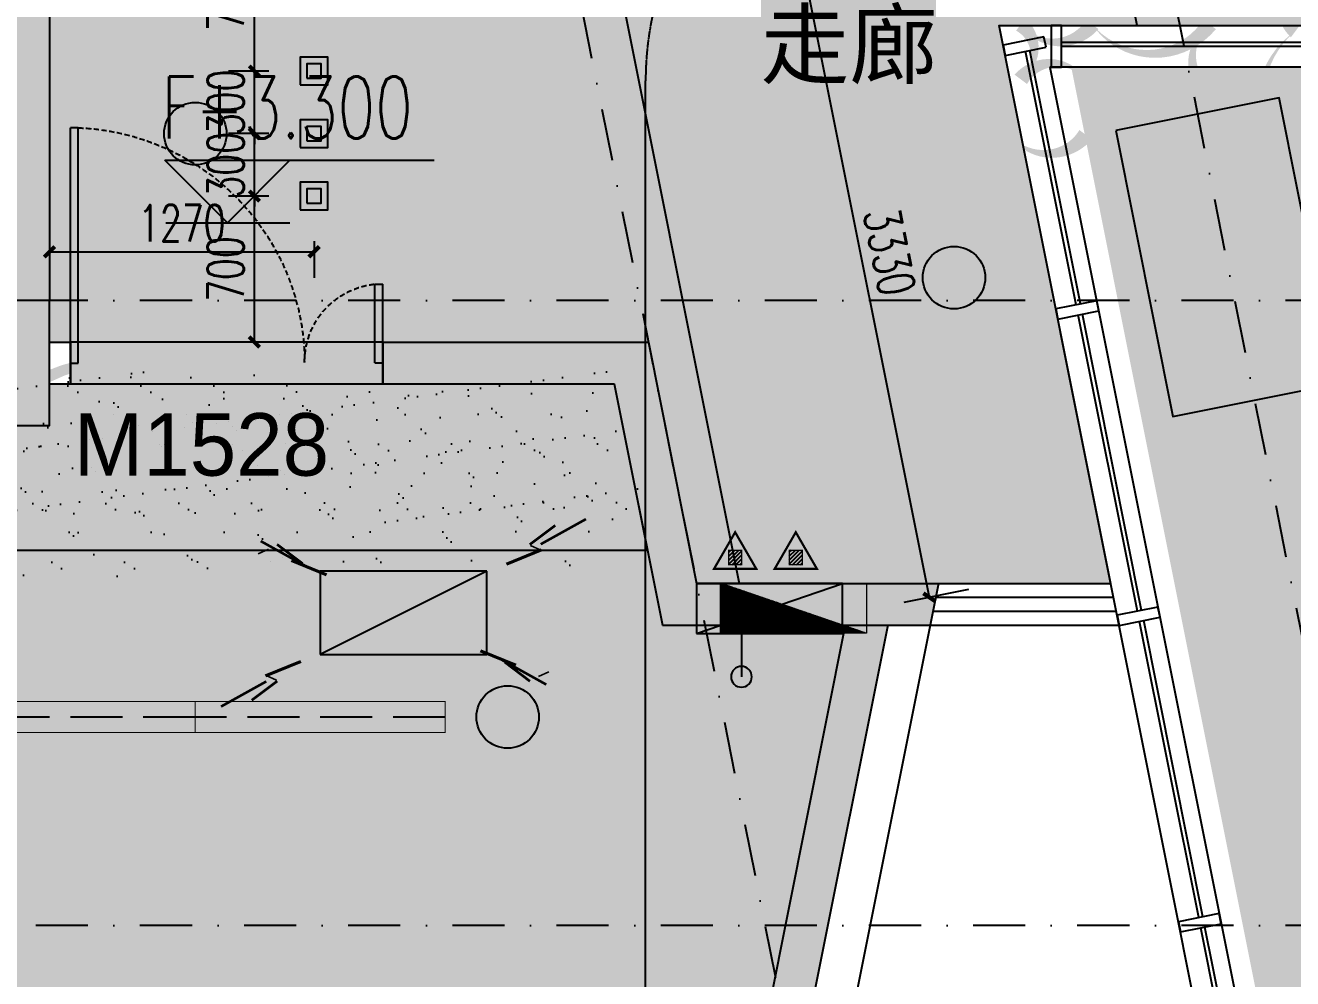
# Model space of a CAD drawing. Extents: x -354516 to 794396, y -401250 to -150594.
# Drawn here: x -13316 to -7231, y -375706 to -371130 of the extents above; entities that cross this region are included whole.
import ezdxf
from ezdxf.enums import TextEntityAlignment as Align

# ---------------------------------------------------------------- set-up
doc = ezdxf.new("R2010")
doc.units = 0
doc.header["$LTSCALE"] = 1000
doc.header["$MEASUREMENT"] = 0
for name, pattern in [('$0$HIDDEN', [0.375, 0.25, -0.125, 0, 0]), ('DASH', [0.35, 0.25, -0.1]), ('DASHDOT2', [0.5, 0.25, -0.125, 0, -0.125]), ('DOTE', [2.4200000000000004, 2, -0.2, 0.02, -0.2])]:
    doc.linetypes.add(name, pattern=pattern)
for name, color, linetype in [('0-吊顶', 6, 'Continuous'), ('0-吊顶材质', 251, 'Continuous'), ('0-吊顶边界', 36, 'Continuous'), ('0-房间名称', 2, 'Continuous'), ('0-灯具', 20, 'Continuous'), ('0-灯具1', 40, 'Continuous'), ('0-灯具修改0109', 140, 'Continuous'), ('0-设备风口（修改）', 71, 'Continuous'), ('A-轴线1', 1, 'DOTE'), ('COLUMN', 2, 'Continuous'), ('DIM_ELEV', 3, 'Continuous'), ('M-DUCT-S-DIFF', 6, 'DASH'), ('P-完成面', 4, 'Continuous'), ('PUB_DIM', 3, 'Continuous'), ('PUB_HATCH', 8, 'Continuous'), ('PUB_TEXT', 7, 'Continuous'), ('S-PLT', 30, 'Continuous'), ('S-XP', 1, 'Continuous'), ('S-XP-LG', 32, 'Continuous'), ('S-消火栓', 20, 'Continuous'), ('SN', 3, 'Continuous'), ('TWT_TEXT', 7, 'Continuous'), ('WALL', 2, 'Continuous'), ('WINDOW', 4, 'Continuous'), ('墙体', 7, 'Continuous'), ('门图', 134, 'Continuous')]:
    doc.layers.add(name, color=color, linetype=linetype)
doc.layers.add('0-地面材质_material hatch', color=251, linetype='Continuous', transparency=0.3)
doc.layers.add('DIM_MODI-天花修改', color=3, linetype='Continuous', plot=False)
doc.layers.add('S-XIAO', color=30, linetype='Continuous', lineweight=5)
doc.styles.add('510p-04$0$Arial_2', font='arial.ttf', dxfattribs={"height": 6.392964071856287})
doc.styles.add('_TCH_DIM', font='SIMPLEX', dxfattribs={"bigfont": 'GBCBIG'})
doc.styles.add('DIM_FONT', font='SIMPLEX', dxfattribs={"width": 0.7, "bigfont": 'GBCBIG'})
doc.styles.add('romans', font='romans', dxfattribs={"width": 0.7})
doc.styles.add('Word-n', font='stylu.ttf')
doc.dimstyles.new('_TCH_ARCH&&50', dxfattribs={"dimscale": 0.5, "dimtxt": 350, "dimasz": 100, "dimexe": 250, "dimexo": 300, "dimgap": 100, "dimtad": 1, "dimdec": 0, "dimzin": 0, "dimdsep": 46, "dimtxsty": 'DIM_FONT', "dimblk": 'ARCHTICK', "dimcen": 0.09, "dimclrd": 3, "dimclre": 3, "dimclrt": 7, "dimazin": 2, "dimtfac": 1, "dimtdec": 0, "dimtix": 1, "dimtmove": 2, "dimatfit": 3, "dimfxl": 0, "dimtolj": 1, "dimtzin": 0, "dimarcsym": 0})
pattern_1 = [(37.50000000000001, (-498310856.1664238, -3090192758.000448), (-7.086752787330918, 216.7676740139804), [0, -171, 0, -191.25, 0, -182.8125]), (7.499999999999999, (-498310856.1664238, -3090192758.000448), (199.0998793426193, 317.4914323383458), [0, -92.25, 0, -154.125, 0, -59.0625]), (327.5, (-498310994.5414238, -3090192758.000448), (350.3409594470432, 0.636643522908556), [0, -56.25, 0, -202.5, 0, -264.375]), (317.5, (-498310994.5414238, -3090192758.000448), (338.189243014383, 98.73850105510306), [0, -28.125, 0, -132.75, 0, -151.875])]
pattern_2 = [(49.99999999999999, (-498310856.1664237, -3090192758.000448), (537.9451369505651, -47.06410123694633), [56.25, -618.75]), (355, (-498310856.1664237, -3090192758.000448), (-104.06350020975, 564.1441002750089), [45, -495]), (100.45144446, (-498310811.337663, -3090192761.922456), (433.881635045334, 517.0799932264721), [47.80514399999993, -525.856583999999]), (46.18420000000002, (-498310856.1664237, -3090192608.000448), (800.4309980036793, -124.1394605948074), [84.37499999999987, -928.124999999999]), (96.63563549, (-498310789.463865, -3090192618.345428), (700.9964592556713, 730.5889505809129), [71.7077565, -788.7853199999998]), (351.1841639899999, (-498310856.1664237, -3090192608.000448), (700.9964587910798, 730.5889502024926), [67.5, -742.5000007499999]), (21, (-498310781.1664237, -3090192645.500448), (447.6802890888462, -301.9641679990041), [56.25, -618.75]), (326.0000000000001, (-498310781.1664237, -3090192645.500448), (182.4864989411863, 543.8625337851397), [45, -495]), (71.45144474, (-498310743.8597332, -3090192670.664129), (630.1667825474783, 241.8983646047654), [47.8051425, -525.856584]), (37.50000000000001, (-498310856.1664237, -3090192758.000448), (9.119891487968001, 249.6703903734836), [0, -488.9999999999999, 0, -502.5, 0, -496.875]), (7.499999999999999, (-498310856.1664237, -3090192758.000448), (197.3021530816115, 295.8087839117702), [0, -286.5, 0, -477.75, 0, -189.375]), (327.5, (-498311023.4164237, -3090192758.000448), (400.3668271293068, -16.91615380078482), [0, -187.5, 0, -585, 0, -776.25]), (317.5, (-498311098.4164237, -3090192758.000448), (437.3896270067897, 75.07873674923829), [0, -243.75, 0, -388.5, 0, -551.25])]

# ---------------------------------------------------------------- blocks, each defined once
blk = doc.blocks.new('510I-01-LBBRestroom-plan-01$0$wtqyy')
at = {"layer": '0-灯具'}
for points in [[(-106.5, -26.5), (26.5, -26.5), (26.5, 106.5), (-106.5, 106.5)], [(-74.5, 5.5), (-5.5, 5.5), (-5.5, 74.5), (-74.5, 74.5)]]:
    blk.add_lwpolyline(points, close=True, dxfattribs=at)
blk = doc.blocks.new('TJ-FK3')
for p, q in [((0.5, 0.5000000000109139), (-0.5, 0.5000000000109139)), ((-0.5, 0.5000000000109139), (-0.5, -0.5000000000109139)), ((0.5, -0.5000000000109139), (0.5, 0.5000000000109139)), ((-0.5, -0.5000000000109139), (0.5, -0.5000000000109139))]:
    blk.add_line(p, q)
at = {"color": 95}
blk.add_line((-0.5, -0.5000000000109139), (0.5, 0.5000000000109139), dxfattribs=at)
at = {"color": 95, "style": 'romans'}
for height, rotation, text_generation_flag, width, p in [(0.654350400000001, 311.9912634688246, 4, 0.7999999999999938, (-0.946558161143912, 1.379098507117305)), (0.654350400000001, 48.00873653117544, 6, 0.7999999999999938, (0.946558161143912, 1.379098507117305)), (0.1337774737157268, 41.99126346882271, 4, 0.7999999999999959, (-0.8762879117875855, 0.7825028944571386)), (0.4436329971176255, 123.4898884080581, 6, 0.8000000000000188, (-0.9503797233537625, 0.7664512077863037)), (0.4436329971176255, 236.5101115919419, 4, 0.8000000000000188, (0.9503797233537625, 0.7664512077863037)), (0.1337774737157268, 318.0087365311772, 6, 0.7999999999999959, (0.8762879117875855, 0.7825028944571386)), (0.4436329971176305, 320.4926385295876, 4, 0.7999999999999909, (-0.7543717489952542, 0.9428834698555875)), (0.4436329971176305, 39.50736147041247, 6, 0.7999999999999909, (0.7543717489952542, 0.9428834698555875)), (0.4436329971176305, 219.5073614704124, 6, 0.7999999999999909, (-0.7543717489952542, -0.9428834698555875)), (0.4436329971176255, 56.51011159194187, 4, 0.8000000000000188, (-0.9503797233537625, -0.7664512077863037)), (0.4436329971176255, 303.4898884080581, 6, 0.8000000000000188, (0.9503797233537625, -0.7664512077863037)), (0.4436329971176305, 140.4926385295875, 4, 0.7999999999999909, (0.7543717489952542, -0.9428834698555875)), (0.1337774737157268, 138.0087365311773, 6, 0.7999999999999959, (-0.8762879117875855, -0.7825028944571386)), (0.1337774737157268, 221.9912634688228, 4, 0.7999999999999959, (0.8762879117875855, -0.7825028944571386)), (0.654350400000001, 228.0087365311754, 6, 0.7999999999999938, (-0.946558161143912, -1.379098507117305)), (0.654350400000001, 131.9912634688245, 4, 0.7999999999999938, (0.946558161143912, -1.379098507117305))]:
    blk.add_text('-', height=height, rotation=rotation, dxfattribs=dict(at, text_generation_flag=text_generation_flag, width=width)).set_placement(p)
blk = doc.blocks.new('$TwtSys$00000125')
blk.add_circle((0, 0, 1e-08), 0.6666666666666666)
blk = doc.blocks.new('$TwtSys$00000128')
h = blk.add_hatch(color=8)
h.dxf.hatch_style = 1
edge = h.paths.add_edge_path()
edge.add_arc((0, 0), 1, 0, 360)
blk.add_circle((0, 0, 9.999999999999692e-09), 1)
blk = doc.blocks.new('510p-04$0$material tag')
blk = doc.blocks.new('A$C21183209')
at = {"layer": '0-灯具1', "color": 3, "linetype": 'DASH'}
blk.add_line((0, 75), (1200, 75), dxfattribs=at)
at = {"layer": '0-灯具1', "const_width": 5}
blk.add_lwpolyline([(0, 0), (1200, 0), (1200, 150), (0, 150)], close=True, dxfattribs=at)
blk = doc.blocks.new('_FZH')
at = {"color": 255}
blk.add_lwpolyline([(-0.5, -0.5), (0.5, -0.5), (0.5, 0.5), (-0.5, 0.5)], close=True, dxfattribs=at)
at = {"layer": 'PUB_HATCH', "color": 250}
blk.add_solid([(-0.5, -0.5), (0.5, -0.5), (-0.5, 0.5), (0.5, 0.5)], dxfattribs=at)
blk = doc.blocks.new('GRID')
at = {"layer": '墙体', "color": 250, "linetype": 'DASHDOT2', "lineweight": -3}
for p, q in [((20697.52581771494, 81236.41599999426), (37415.84928209394, -2355.20132190088)), ((17951.89992578036, 80687.29082160734), (34670.22339015937, -2904.326500287803)), ((107436.3835067166, 12586.54070517188), (-19063.61649328339, 12586.54070517188)), ((107436.3835067166, 9586.54070517188), (-19063.61649328339, 9586.54070517188))]:
    blk.add_line(p, q, dxfattribs=at)
blk = doc.blocks.new('XHS-3')
at = {"layer": 'S-XIAO', "linetype": 'Continuous'}
h = blk.add_hatch(dxfattribs=at)
h.set_pattern_fill('ANSI31', color=256, scale=10, angle=152.1446655778091, style=0)
h.set_pattern_definition([(44.99981499344203, (55471.25327334082, 434076.4532227333), (-0.8838806224391828, 0.8838863305179704), [])])
h.paths.add_polyline_path([(-345224.1005656038, 932668.2646050209), (-344524.1005656071, 932668.2623447308), (-344524.0997906518, 932908.2623447292)])
blk.add_lwpolyline([(-345224.1005656038, 932668.2646050209), (-344524.1005656071, 932668.2623447308), (-344524.0997906518, 932908.2623447292), (-345224.0997906494, 932908.2646050181)], close=True, dxfattribs=at)
at = {"layer": 'S-XP'}
blk.add_line((-344624.0994030053, 932788.2662212173), (-344624.0966861544, 932458.2662212318, -1000), dxfattribs=at)
at = {"layer": 'S-XP-LG'}
blk.add_circle((-344624.0966861544, 932458.2662212318, -1000), 49.99999999999999, dxfattribs=at)
blk = doc.blocks.new('_ArchTick')
at = {"color": 0, "linetype": 'ByBlock', "const_width": 0.4}
blk.add_lwpolyline([(-0.5, -0.5), (0.5, 0.5)], dxfattribs=at)
blk = doc.blocks.new('*D312')
at = {"layer": 'Defpoints', "color": 0}
for p in [(-12216.19516596943, -371949.5001244866), (-11996.29758644704, -371949.5001244866), (-12063.34307885543, -372649.9999980924)]:
    blk.add_point(p, dxfattribs=at)
at = {"layer": 'PUB_DIM', "color": 3, "lineweight": -2}
for p, q in [((-12146.29758644704, -371949.5001244866), (-12341.19516596943, -371949.5001244866)), ((-12216.19516596943, -372649.9999980924), (-12216.19516596943, -371949.5001244866)), ((-12213.34307885543, -372649.9999980924), (-12341.19516596943, -372649.9999980924))]:
    blk.add_line(p, q, dxfattribs=at)
at = {"layer": 'PUB_DIM', "color": 3, "lineweight": -2, "xscale": 50, "yscale": 50, "zscale": 50}
for p, rotation in [((-12216.19516596943, -371949.5001244866), 90), ((-12216.19516596943, -372649.9999980924), 270)]:
    blk.add_blockref('_ArchTick', p, dxfattribs=dict(at, rotation=rotation))
at = {"layer": 'PUB_DIM', "color": 7, "insert": (-12353.69516596937, -372299.7500612895), "char_height": 175, "attachment_point": 5, "rotation": 90, "style": 'DIM_FONT'}
blk.add_mtext('\\A1;700', dxfattribs=at)
blk = doc.blocks.new('*D313')
at = {"layer": 'Defpoints', "color": 0}
for p in [(-12216.19516596943, -371649.5001244866), (-11996.29758644704, -371649.5001244866), (-11996.29758644704, -371949.5001244866)]:
    blk.add_point(p, dxfattribs=at)
at = {"layer": 'PUB_DIM', "color": 3, "lineweight": -2}
for p, q in [((-12216.19516596943, -371649.5001244866), (-12216.19516596943, -371599.5001244866)), ((-12146.29758644704, -371649.5001244866), (-12341.19516596943, -371649.5001244866)), ((-12216.19516596943, -371949.5001244866), (-12216.19516596943, -371649.5001244866)), ((-12146.29758644704, -371949.5001244866), (-12341.19516596943, -371949.5001244866)), ((-12216.19516596943, -371949.5001244866), (-12216.19516596943, -371999.5001244866))]:
    blk.add_line(p, q, dxfattribs=at)
at = {"layer": 'PUB_DIM', "color": 3, "lineweight": -2, "xscale": 50, "yscale": 50, "zscale": 50}
for p, rotation in [((-12216.19516596943, -371649.5001244866), 270), ((-12216.19516596943, -371949.5001244866), 90)]:
    blk.add_blockref('_ArchTick', p, dxfattribs=dict(at, rotation=rotation))
at = {"layer": 'PUB_DIM', "color": 7, "insert": (-12353.69516596937, -371799.5001244866), "char_height": 175, "attachment_point": 5, "rotation": 90, "style": 'DIM_FONT'}
blk.add_mtext('\\A1;300', dxfattribs=at)
blk = doc.blocks.new('*D314')
at = {"layer": 'Defpoints', "color": 0}
for p in [(-12216.19516596943, -371349.5001244866), (-11996.29758644704, -371349.5001244866), (-11996.29758644704, -371649.5001244866)]:
    blk.add_point(p, dxfattribs=at)
at = {"layer": 'PUB_DIM', "color": 3, "lineweight": -2}
for p, q in [((-12216.19516596943, -371349.5001244866), (-12216.19516596943, -371299.5001244866)), ((-12146.29758644704, -371349.5001244866), (-12341.19516596943, -371349.5001244866)), ((-12216.19516596943, -371649.5001244866), (-12216.19516596943, -371349.5001244866)), ((-12146.29758644704, -371649.5001244866), (-12341.19516596943, -371649.5001244866)), ((-12216.19516596943, -371649.5001244866), (-12216.19516596943, -371699.5001244866))]:
    blk.add_line(p, q, dxfattribs=at)
at = {"layer": 'PUB_DIM', "color": 3, "lineweight": -2, "xscale": 50, "yscale": 50, "zscale": 50}
for p, rotation in [((-12216.19516596943, -371349.5001244866), 270), ((-12216.19516596943, -371649.5001244866), 90)]:
    blk.add_blockref('_ArchTick', p, dxfattribs=dict(at, rotation=rotation))
at = {"layer": 'PUB_DIM', "color": 7, "insert": (-12353.69516596937, -371499.5001244866), "char_height": 175, "attachment_point": 5, "rotation": 90, "style": 'DIM_FONT'}
blk.add_mtext('\\A1;300', dxfattribs=at)
blk = doc.blocks.new('*D315')
at = {"layer": 'Defpoints', "color": 0}
for p in [(-12216.19516596943, -370649.9999980915), (-12150.65824342892, -370649.9999980915), (-11996.29758644704, -371349.5001244866)]:
    blk.add_point(p, dxfattribs=at)
at = {"layer": 'PUB_DIM', "color": 3, "lineweight": -2}
for p, q in [((-12300.65824342892, -370649.9999980915), (-12341.19516596943, -370649.9999980915)), ((-12216.19516596943, -371349.5001244866), (-12216.19516596943, -370649.9999980915)), ((-12146.29758644704, -371349.5001244866), (-12341.19516596943, -371349.5001244866))]:
    blk.add_line(p, q, dxfattribs=at)
at = {"layer": 'PUB_DIM', "color": 3, "lineweight": -2, "xscale": 50, "yscale": 50, "zscale": 50}
for p, rotation in [((-12216.19516596943, -370649.9999980915), 90), ((-12216.19516596943, -371349.5001244866), 270)]:
    blk.add_blockref('_ArchTick', p, dxfattribs=dict(at, rotation=rotation))
at = {"layer": 'PUB_DIM', "color": 7, "insert": (-12353.69516596937, -370999.7500612891), "char_height": 175, "attachment_point": 5, "rotation": 90, "style": 'DIM_FONT'}
blk.add_mtext('\\A1;700', dxfattribs=at)
blk = doc.blocks.new('*D316')
at = {"layer": 'Defpoints', "color": 0}
for p in [(-13199.99999993955, -371918.4187126048), (-11929.79758644704, -372016.0001244866), (-11929.79758644704, -372216.8251756565)]:
    blk.add_point(p, dxfattribs=at)
at = {"layer": 'PUB_DIM', "color": 3, "lineweight": -2}
for p, q in [((-13199.99999993955, -372068.4187126048), (-13199.99999993955, -372341.8251756565)), ((-11929.79758644704, -372166.0001244866), (-11929.79758644704, -372341.8251756565)), ((-13199.99999993955, -372216.8251756565), (-11929.79758644704, -372216.8251756565))]:
    blk.add_line(p, q, dxfattribs=at)
at = {"layer": 'PUB_DIM', "color": 3, "lineweight": -2, "xscale": 50, "yscale": 50, "zscale": 50, "rotation": 180}
blk.add_blockref('_ArchTick', (-13199.99999993955, -372216.8251756565), dxfattribs=at)
at = {"layer": 'PUB_DIM', "color": 3, "lineweight": -2, "xscale": 50, "yscale": 50, "zscale": 50}
blk.add_blockref('_ArchTick', (-11929.79758644704, -372216.8251756565), dxfattribs=at)
at = {"layer": 'PUB_DIM', "color": 7, "insert": (-12564.89879319329, -372079.3251756565), "char_height": 175, "attachment_point": 5, "style": 'DIM_FONT'}
blk.add_mtext('\\A1;1270', dxfattribs=at)
blk = doc.blocks.new('*D400')
at = {"layer": 'Defpoints', "color": 0}
for p in [(-9292.313577301917, -370543.922379779), (-9627.529894771753, -370610.9661949468), (-8639.32640059691, -373808.8313975991)]:
    blk.add_point(p, dxfattribs=at)
at = {"layer": 'PUB_DIM', "color": 3, "lineweight": -2}
for p, q in [((-9439.400632104458, -370573.3400328043), (-9750.102440440533, -370635.4809058012)), ((-8974.542718066732, -373875.8752127668), (-9627.529894771753, -370610.9661949468)), ((-8786.413455399452, -373838.2490506244), (-9097.115263735512, -373900.3899236212))]:
    blk.add_line(p, q, dxfattribs=at)
at = {"layer": 'PUB_DIM', "color": 3, "lineweight": -2, "xscale": 50, "yscale": 50, "zscale": 50}
for p, rotation in [((-9627.529894771753, -370610.9661949468), 101.3100231404074), ((-8974.542718066732, -373875.8752127668), 281.3100231404075)]:
    blk.add_blockref('_ArchTick', p, dxfattribs=dict(at, rotation=rotation))
at = {"layer": 'PUB_DIM', "color": 7, "insert": (-9166.206506183575, -372216.4545219169), "char_height": 175, "attachment_point": 5, "rotation": 281.31002314040745, "style": 'DIM_FONT'}
blk.add_mtext('\\A1;3330', dxfattribs=at)
blk = doc.blocks.new('xhs1')
at = {"layer": 'S-消火栓'}
h = blk.add_hatch(dxfattribs=at)
h.set_pattern_fill('ANSI31', color=3, scale=107.77536, angle=90, style=0)
h.set_pattern_definition([(225, (15349.22414695204, 4699.880979277354), (-9.526085987602677, 9.52608598760267), [])])
h.paths.add_polyline_path([(-182.0844529529859, -329.4807906502392), (-182.0844529529859, -399.5452177326424), (-119.9356974067923, -399.5452177326424), (-119.9356974067923, -329.4807906502392)])
h = blk.add_hatch(dxfattribs=at)
h.set_pattern_fill('ANSI31', color=3, scale=107.77536, angle=90, style=0)
h.set_pattern_definition([(225, (15640.3706242311, 4699.880979277354), (-9.526085987602677, 9.52608598760267), [])])
h.paths.add_polyline_path([(109.0620243260928, -329.4807906502392), (109.0620243260928, -399.5452177326424), (171.2107798719953, -399.5452177326424), (171.2107798719953, -329.4807906502392)])
at = {"layer": 'S-消火栓', "color": 3}
for p, q in [((325, 0), (-375, -240)), ((325, 0), (-375, 0)), ((-375, 0), (-375, -240)), ((325, -240), (325, 0)), ((-375, -240), (325, -240))]:
    blk.add_line(p, q, dxfattribs=at)
for points, const_width in [([(-252.1750171521417, -310.5675039194757), (-151.0737549040205, -485.6800268428051), (-49.97249265562277, -310.5675039194757), (-252.1750171521417, -310.5675039194757), (-151.0737549040205, -485.6800268428051)], 10.777536), ([(-182.0844529529859, -329.4807906502392), (-182.0844529529859, -399.5452177326424), (-119.9356974067923, -399.5452177326424), (-119.9356974067923, -329.4807906502392), (-182.0844529529859, -329.4807906502392)], 6.466521600000001), ([(38.97146012692247, -310.5675039194757), (140.0727223750437, -485.6800268428051), (241.1739846234414, -310.5675039194757), (38.97146012692247, -310.5675039194757), (140.0727223750437, -485.6800268428051)], 10.777536), ([(109.0620243260928, -329.4807906502392), (109.0620243260928, -399.5452177326424), (171.2107798719953, -399.5452177326424), (171.2107798719953, -329.4807906502392), (109.0620243260928, -329.4807906502392)], 6.466521600000001)]:
    blk.add_lwpolyline(points, dxfattribs=dict(at, const_width=const_width))
blk.add_solid([(-375, 0), (-375, -240), (325, 0)], dxfattribs=at)

msp = doc.modelspace()

# ---------------------------------------------------------------- hatches: boundary and pattern name
at = {"layer": '0-吊顶材质'}
h = msp.add_hatch(dxfattribs=at)
h.set_pattern_fill('EARTH', color=256, scale=1500)
h.set_pattern_definition([(0, (-498310856.1664238, -3090192758.000448), (375, 375), [375, -375]), (0, (-498310856.1664238, -3090192617.375448), (375, 375), [375, -375]), (0, (-498310856.1664238, -3090192476.750448), (375, 375), [375, -375]), (90, (-498310809.2914238, -3090192429.875448), (-374.9999999999999, 375), [375, -375]), (90, (-498310668.6664238, -3090192429.875448), (-374.9999999999999, 375), [375, -375]), (90, (-498310528.0414238, -3090192429.875448), (-374.9999999999999, 375), [375, -375])])
h.paths.add_polyline_path([(-8103.715947328688, -373809.9999981248), (-8639.715947388293, -371129.9999981248), (-7976.840821384074, -371129.9999981248), (-8738.3027152406, -367322.7170214974), (-8934.418992160441, -367361.9395394647), (-9267.810253082396, -365694.9518947923), (-9071.694624959113, -365655.7287693345), (-11035.34246486294, -355837.570359739), (-11231.45859986413, -355876.7935872399), (-11564.85000276435, -354209.805232557), (-11368.73437464106, -354170.5821070992), (-12441.28369611371, -348807.8642034852), (-12637.39983111489, -348847.0874309861), (-12970.79123401511, -347180.0990763032), (-12774.67560589183, -347140.8759508454), (-14767.72463184464, -337175.6308198296), (-14963.83627062905, -337214.8531475388), (-16296.80599462855, -330549.9999943101), (-16408.88730609286, -330549.9999943101), (-16408.88730603326, -330249.9999962174), (-18600.37271910775, -330250.0002861344), (-9888.598650871398, -373808.8313947045)])
h = msp.add_hatch(dxfattribs=at)
h.set_pattern_fill('AR-SAND', color=256, scale=112.5)
h.set_pattern_definition(pattern_1)
h.paths.add_polyline_path([(-19700.0147525655, -366049.9999981248), (-19700.00985312331, -364149.9797821366), (-11820.37275612223, -364150.0001011216), (-9888.60649740565, -373808.8313947045), (-10092.5320329057, -373808.8313947045), (-10324.42009220021, -372649.9999980924), (-13199.9999999396, -372649.9999980924), (-13199.99999993948, -370649.9999980915), (-10724.35945661637, -370649.9999980917), (-11204.33355760443, -368250.0000014626), (-13199.99999993909, -368250.0000014626), (-13199.99999993909, -365850.0000014626), (-13799.99999993909, -365850.0000014626), (-13799.99999993909, -366049.9999981248)])
h = msp.add_hatch(dxfattribs=at)
h.set_pattern_fill('AR-SAND', color=256, scale=112.5)
h.set_pattern_definition(pattern_1)
h.paths.add_polyline_path([(-16499.99999993909, -373649.9999986016), (-16499.99999993909, -372849.9999981248), (-13799.99999993909, -372849.9999981248), (-13799.99999993909, -373050.0000014626), (-13199.99999993909, -373050.0000014626), (-13199.99999993909, -372849.9999980924), (-10488.36397801757, -372849.9999980924), (-10328.27990710604, -373649.9999981248)])
at = {"layer": '0-地面材质_material hatch'}
h = msp.add_hatch(dxfattribs=at)
h.set_pattern_fill('ANSI35', color=256, scale=1500)
h.set_pattern_definition([(45, (-498310856.1664237, -3090192758.000448), (-265.1650429449553, 265.1650429449554), []), (45, (-498310591.0013812, -3090192758.000448), (-265.1650429449553, 265.1650429449554), [468.75, -93.75, 0, -93.75])])
h.paths.add_polyline_path([(11204.4291444663, -368249.5220680558), (11202.84258767404, -368249.5220680558), (12024.33357074299, -364149.9999366127), (11820.37277748623, -364149.9999981247), (12883.12150331774, -358789.531920942), (13283.04164013419, -358869.4359713871), (13573.27594378743, -357397.8632761318), (13186.27167370357, -357320.505496534), (14564.80056264438, -350406.8581114136), (14959.43440664373, -350485.7868655948), (15253.92366540991, -349014.978212717), (14859.82582500019, -348936.2442469918), (15580.30678048172, -345344.8593139969), (15972.52623797323, -345422.9472684796), (16268.12977726128, -343952.5956239636), (15875.41756441631, -343873.8191500031), (16903.21213295498, -338750.5665512406), (17104.33354630508, -338750.000058683), (18804.33355840483, -330249.9999981247), (18008.87795325556, -330249.9999981247), (18008.87795325554, -330249.99999833), (17008.87795331514, -330249.9999978532), (17008.87795331516, -330249.9999981247), (16308.8826300744, -330249.9999981247), (16308.8826300744, -330650.0000014626), (15508.8826300148, -330650.0000014626), (15508.8826300744, -329850.0000014626), (16134.40212591925, -329850.0000014626), (16134.40212597885, -329450.0782871567), (-15658.7115974804, -329450.0000014626), (-15658.7115974804, -329750.0000014626), (-15208.88730606995, -329750.0000014626), (-15208.88730606995, -330550.0000014626), (-16408.88730606995, -330550.0000014626), (-16408.88730640482, -329544.5703533465), (-18499.99999990599, -329544.5703542714), (-18499.99999990308, -330244.5703498409), (-18805.41948791261, -330244.5703498409), (-17104.33356473408, -338749.9999981247), (-16900.37296298704, -338749.9990659081), (-16529.80953899584, -340602.8161859833), (-16922.00629271229, -340681.1682076525), (-16627.75313831528, -342152.4322919916), (-16235.60150614939, -342073.8563499771), (-14201.79595485888, -352205.7793073975), (-14597.50992849115, -352285.1138099988), (-14296.20185884479, -353754.5603594144), (-13914.73662087879, -353678.180777105), (-12594.53895631991, -360279.1691003166), (-12986.81325973207, -360357.4053900937), (-12692.59688544137, -361828.4872615468), (-12300.3728315588, -361749.9997239434), (-11820.37283215485, -364149.9997210823), (-12024.33381018601, -364149.9995751702), (-10724.35945661586, -370649.9999980944), (-13199.99999994277, -370649.9999980944), (-13199.99999992869, -372649.9999981184), (-10324.42009220173, -372649.9999980939), (-10092.53203288279, -373808.8313947045), (-8103.715945577242, -373809.9999981247), (-8639.715949451544, -371130.0000014626), (8639.715949619196, -371130.0000014626), (8103.715948009871, -373809.9999981247), (10092.56727918424, -373808.8313942276), (10324.40867567861, -372649.999998093), (13200.00000007131, -372649.9999980847), (13200.00000007131, -370649.9999980934), (10724.35945679504, -370649.9999980934)])
h.paths.add_polyline_path([(-7647.001256084062, -368699.9951997124), (-13983.25311008654, -337018.7358894669), (-14963.84362230263, -337214.8549285256), (-15856.80864057503, -332750.0011282288), (-14582.05910334549, -332750.0031314217), (-14228.40829566679, -334518.2571697556), (-13689.08892402611, -334410.3932953202), (-13689.07890671356, -334410.3912954701), (-12610.4401634918, -334194.6635465993), (-12610.45018080435, -334194.6655469261), (-11237.6372348424, -333920.1029577576), (-11237.62721814898, -333920.100957751), (-10158.98847486761, -333704.3732088802), (-10158.98847488127, -333704.3732056938), (-9178.41781589947, -333508.2590737664), (-9129.577432369806, -333752.4609914147), (14637.0002884511, -333750.0000014626), (8227.000288451098, -365799.9999981247), (7646.961810434244, -368699.9971995674), (7000.000000024222, -368699.9971995674), (6985.295029664419, -368699.9951997124), (6099.989983344458, -368699.9951963745), (6100.000000060796, -368699.9951996804), (5000.000000060796, -368699.9951996804), (5000.000000083826, -368699.9971995674), (3799.990357125185, -368699.9971995674), (-6950.117393529035, -368699.9971995674)], flags=16)
h.paths.add_polyline_path([(-8934.416185235597, -367361.940027269), (-9267.817872082807, -365694.9537291848), (-9071.702243959524, -365655.730603727), (-9042.284823810674, -365802.8177051865), (-8650.05201921425, -365724.37114385), (-8679.459155416109, -365577.2819862686), (-8483.349074577905, -365538.0599699341), (-8149.961928581812, -367205.0491752945), (-8346.078063821413, -367244.2724023186), (-8375.484665965654, -367097.1831369721), (-8767.72775427065, -367175.6317553841), (-8738.300050234415, -367322.7167997681)], flags=16)
h.paths.add_polyline_path([(-11231.44565091095, -355876.7913084351), (-11564.84733775816, -354209.8050103508), (-11368.73170963488, -354170.5818848931), (-11339.31428948603, -354317.6689863526), (-10947.0814848896, -354239.2224250161), (-10976.48862109146, -354092.1332674347), (-10780.37854025326, -354052.9112511002), (-10446.99139425717, -355719.9004564606), (-10643.10752949677, -355759.1236834847), (-10672.51413164101, -355612.0344181382), (-11064.757219946, -355690.4830365502), (-11035.32951590977, -355837.5680809342)], flags=16)
h.paths.add_polyline_path([(8149.961928749464, -367205.0491752945), (8483.349074745558, -365538.0599699341), (8679.459155583761, -365577.2819862686), (8650.052019381903, -365724.37114385), (9042.284823978327, -365802.8177051865), (9071.702244127177, -365655.730603727), (9267.81787225046, -365694.9537291848), (8934.41618540325, -367361.940027269), (8738.300050402067, -367322.7167997681), (8767.727754438303, -367175.6317553841), (8375.484666133307, -367097.1831369721), (8346.078063989065, -367244.2724023186)], flags=16)
h.paths.add_polyline_path([(-12637.3868819829, -348847.0851517044), (-12970.78856883011, -347180.0988536202), (-12774.67294070683, -347140.8757281624), (-12745.25552055798, -347287.9628296219), (-12353.02271596155, -347209.5162682854), (-12382.42985216341, -347062.4271107041), (-12186.31977132521, -347023.2050943695), (-11852.93262532911, -348690.1942997299), (-12049.04876056872, -348729.417526754), (-12078.45536271296, -348582.3282614075), (-12470.69845101795, -348660.7768798195), (-12441.27074698172, -348807.8619242035)], flags=16)
h.paths.add_polyline_path([(10446.99139442482, -355719.9004564606), (10780.37854042091, -354052.9112511002), (10976.48862125912, -354092.1332674347), (10947.08148505726, -354239.2224250161), (11339.31428965368, -354317.6689863526), (11368.73170980253, -354170.5818848931), (11564.84733792581, -354209.8050103508), (11231.4456510786, -355876.7913084351), (11035.32951607742, -355837.5680809342), (11064.75722011366, -355690.4830365502), (10672.51413180866, -355612.0344181382), (10643.10752966442, -355759.1236834847)], flags=16)
h.paths.add_polyline_path([(11852.93262549677, -348690.1942997299), (12186.31977149286, -347023.2050943695), (12382.42985233106, -347062.4271107041), (12353.02271612921, -347209.5162682854), (12745.25552072563, -347287.9628296219), (12774.67294087448, -347140.8757281624), (12970.78856899776, -347180.0988536202), (12637.38688215055, -348847.0851517044), (12441.27074714937, -348807.8619242035), (12470.69845118561, -348660.7768798195), (12078.45536288061, -348582.3282614075), (12049.04876073637, -348729.417526754)], flags=16)
h.paths.add_polyline_path([(14149.98015388288, -337205.0568271004), (14483.36729987898, -335538.06762174), (14679.47738071718, -335577.2896380745), (14650.07024451532, -335724.3787956559), (15042.30304911175, -335802.8253569924), (15071.7204692606, -335655.7382555329), (15267.83609738388, -335694.9613809906), (14934.43441053667, -337361.9476790749), (14738.31827553549, -337322.724451574), (14767.74597957172, -337175.63940719), (14375.50289126673, -337097.190788778), (14346.09628912248, -337244.2800541245)], flags=16)
h = msp.add_hatch(dxfattribs=at)
h.set_pattern_fill('AR-CONC', color=256, scale=75)
h.set_pattern_definition(pattern_2)
h.paths.add_polyline_path([(-8294.37393913231, -371327.3234229409), (-6609.811838721849, -379750.1335268341), (6609.780255580328, -379750.1329245888), (8294.31042971649, -371329.0561871849)])
h = msp.add_hatch(dxfattribs=at)
h.set_pattern_fill('AR-CONC', color=256, scale=75)
h.set_pattern_definition(pattern_2)
h.paths.add_polyline_path([(-21749.28975502215, -372649.9820161187), (-23530.90999648533, -372649.3737750374), (-23513.91107264719, -372734.3683967911), (-23611.96908936463, -372753.9800000511), (-22658.96006021462, -377519.0252189957), (-22560.90199438296, -377499.4136061989), (-22313.9110432621, -378734.3683910691), (-22411.97848395071, -378753.9800286614), (-22000.13675001822, -380813.1994419419), (-22490.42709163389, -380911.256998571), (-22259.04867140017, -382068.1367879235), (-10414.97396311722, -379699.3211675011), (-9276.888346767046, -374008.8313947045), (-10256.47591868601, -374008.8313947045), (-10488.36397801514, -372849.9999980905), (-11599.99999994138, -372849.9999980879), (-11598.81378185894, -372649.9999981048), (-13106.92520302813, -372649.9999980951), (-13099.99999994144, -372849.9999980886), (-13199.99999962543, -372849.9999981018), (-13199.99999991617, -373050.0000014626), (-13799.99999991617, -373050.0000014626), (-13799.99999991617, -372849.5220690094), (-16499.99999991617, -372849.9999981247), (-17854.16717501764, -372849.9999980918), (-19700.00000017916, -372849.9999980918), (-19901.51054892502, -372849.9820156418), (-21749.28975502215, -372849.9820156418)])
at = {"layer": 'WALL'}
h = msp.add_hatch(color=250, dxfattribs=at)
h.dxf.hatch_style = 1
h.paths.add_polyline_path([(-12599.99999993801, -368249.9999980921), (-13199.9999999396, -368249.9999980921), (-13199.99999993959, -367750.1414170575), (-13399.99999993958, -367750.1414170545), (-13399.99999993958, -368249.999998092), (-13399.99999993958, -370649.9999980917), (-13399.99999993958, -372450.0000014626), (-13199.99999993958, -372450.0000014626), (-13199.99999993948, -370649.9999980915), (-10724.35945661628, -370649.9999980915), (-11204.33355758824, -368249.9999980921), (-11799.99999994039, -368249.9999980921), (-11799.99999994039, -368449.9999980919), (-11368.29607312743, -368449.9999980919), (-10968.31765565077, -370449.9999980916), (-13199.99999993969, -370449.9999980916), (-13199.99999993969, -368449.999998092), (-12599.99999993801, -368449.999998092)])
h = msp.add_hatch(dxfattribs=at)
h.set_pattern_fill('ANSI31', color=250)
h.set_pattern_definition([(45, (0, 126150), (-0.08838834764831843, 0.08838834764831845), [])])
h.paths.add_polyline_path([(-11599.99999996344, -372649.9999980925), (-10324.42009220083, -372650.0000014618), (-10092.5320329025, -373808.8313979497), (-8930.948501693201, -373808.8313975991), (-8971.181917916945, -374009.999998092), (-10256.47591867668, -374008.8313979498), (-10488.36397797504, -372850.0000014617), (-11599.99999996344, -372849.9999980923)])
h = msp.add_hatch(color=250, dxfattribs=at)
h.dxf.hatch_style = 1
h.paths.add_polyline_path([(-9378.869641570529, -374008.8313945801), (-9174.90892027518, -374008.8313945802), (-10351.24095648514, -379890.5359986164), (-11045.79474920773, -380029.4831778833), (-11085.02321887016, -379833.3309884071), (-10521.20834251277, -379720.5680385539)])

# ---------------------------------------------------------------- linework, layer by layer
at = {"layer": '0-吊顶', "linetype": 'DASH', "ltscale": 0.01}
msp.add_lwpolyline([(-8837.583070157645, -369895.6517486894), (7874.956916452767, -369895.6517486894, -0.414213562373095), (9374.956916452767, -371395.6517486894), (9374.956916452767, -378934.7161135995, -0.414213562373095), (7874.956916452767, -380434.7161135995), (-8837.583070157645, -380434.7161135995, -0.414213562373095), (-10337.58307015765, -378934.7161135995), (-10337.58307015765, -371395.6517486894, -0.414213562373095)], format="xyb", close=True, dxfattribs=at)
at = {"layer": '0-吊顶边界'}
for points in [[(-8103.715947328688, -373809.9999981248), (-8639.715947388293, -371129.9999981248), (-7976.840821384074, -371129.9999981248), (-8738.3027152406, -367322.7170214974), (-8934.418992160441, -367361.9395394647), (-9267.810253082396, -365694.9518947923), (-9071.694624959113, -365655.7287693345), (-11035.34246486294, -355837.570359739), (-11231.45859986413, -355876.7935872399), (-11564.85000276435, -354209.805232557), (-11368.73437464106, -354170.5821070992), (-12441.28369611371, -348807.8642034852), (-12637.39983111489, -348847.0874309861), (-12970.79123401511, -347180.0990763032), (-12774.67560589183, -347140.8759508454), (-14767.72463184464, -337175.6308198296), (-14963.83627062905, -337214.8531475388), (-16296.80599462855, -330549.9999943101), (-16408.88730609286, -330549.9999943101), (-16408.88730603326, -330249.9999962174), (-18600.37271910775, -330250.0002861344), (-9888.60649740565, -373808.8313947045)], [(-16499.99999993909, -373649.9999986016), (-16499.99999993909, -372849.9999981248), (-13799.99999993909, -372849.9999981248), (-13799.99999993909, -373050.0000014626), (-13199.99999993909, -373050.0000014626), (-13199.99999993909, -372849.9999980924), (-10488.36397801757, -372849.9999980924), (-10328.27990710604, -373649.9999981248)]]:
    msp.add_lwpolyline(points, close=True, dxfattribs=at)
at = {"layer": '0-吊顶边界', "color": 250}
msp.add_lwpolyline([(-11599.99999996305, -372649.9999980924), (-13099.99999996304, -372649.9999980924), (-13099.99999996304, -372849.9999980924), (-11599.99999996305, -372849.9999980924)], close=True, dxfattribs=at)
at = {"layer": '0-地面材质_material hatch', "color": 250}
msp.add_line((-11599.99999996305, -372649.9999980924), (-13099.99999996304, -372649.9999980924), dxfattribs=at)
at = {"layer": '0-灯具修改0109'}
for points in [[(-11250.00000000001, -371085, 0, 75, 0.5), (-10968.50000000001, -371085, 0, 75, 0.5), (-10649.50000000001, -371085, 0, 75, 0.5), (-10649.50000000001, -371389, 0, 75, 0.5), (-10337.50000000001, -371389, 0, 75, 0.5), (-10033.50000000001, -371389, 0, 75, 0.5), (-10033.50000000001, -371655, 0, 75, 0.5), (-9600.500000000007, -371655, 0, 75, 0.5), (-9197.500000000007, -371655, 0, 75, 0.5), (-8589.500000000007, -371655, 0, 75, 0.5), (-8224.500000000007, -371655, 0, 75, 0.5), (-8224.500000000007, -371389, 0, 75, 0.5), (-8536.000000000007, -371389, 0, 75, 0.5), (-8536.000000000007, -371125.5, 0, 75, 0.5), (-8193.000000000007, -371125.5, 0, 75, 0.5), (-7629.000000000007, -371125.5, 0, 75, 0.5), (-7629.000000000007, -371460, 0, 75, 0.5), (-7629.000000000007, -371460, 0, 75, 0.5), (-7304.000000000007, -371460, 0, 75, 0.5), (-6870.500000000007, -371460, 0, 75, 0.5)], [(-10326.83926059876, -376807.6928309072, 0, 75, 0.5), (-10326.83926059876, -375607.6928309072, 0, 75, 0.5), (-10326.83926059876, -374857.6928309072, 0, 75, 0.5), (-10326.83926059876, -373807.6928309072, 0, 75, 0.5), (-10326.83926059876, -373074.7155199917, 0, 75, 0.5), (-10976.83926059876, -373074.7155199917, 0, 75, 0.5), (-12176.83926059876, -373074.7155199917, 0, 75, 0.5), (-13526.83926059876, -373074.7155199917, 0, 75, 0.5), (-14326.83926059876, -373074.7155199917, 0, 75, 0.5), (-15376.83926059876, -373074.7155199917, 0, 75, 0.5), (-16726.83926059876, -373074.7155199917, 0, 75, 0.5), (-17476.83926059876, -373074.7155199917, 0, 75, 0.5), (-18076.83926059876, -373074.7155199917, 0, 75, 0.5), (-19026.83926059876, -373074.7155199917, 0, 75, 0.5), (-19676.83926059876, -373074.7155199917, 0, 75, 0.5), (-20476.83926059876, -373074.7155199917, 0, 75, 0.5), (-21426.83926059876, -373074.7155199917, 0, 75, 0.5), (-21806.4031187339, -373074.7155199917, 0, 75, 0.5), (-21806.4031187339, -373724.7155199917, 0, 75, 0.5), (-21806.4031187339, -374774.7155199917, 0, 75, 0.5), (-21806.4031187339, -375374.7155199917, 0, 75, 0.5), (-21806.4031187339, -375874.7155199917, 0, 75, 0.5)]]:
    msp.add_lwpolyline(points, format="xyseb", dxfattribs=at)
at = {"layer": '0-设备风口（修改）'}
msp.add_lwpolyline([(-10343, -375971.5416033434, 0, 75, 0.5), (-10343, -375577.8770896656, 0, 75, 0.5), (-10343, -375359.1745820668, 0, 75, 0.5), (-10343, -375009.2505699088, 0, 75, 0.5), (-10343, -374746.8075607903, 0, 75, 0.5), (-10343, -374221.9215425532, 0, 75, 0.5), (-10343, -373828.2570288753, 0, 75, 0.5), (-10343, -373500.2032674772, 0, 75, 0.5), (-10343, -373285, 0, 75, 0.5), (-10811.04108365584, -373285, 0, 75, 0.5), (-10984.38963315802, -373285, 0, 75, 0.5), (-11157.73818266018, -373285, 0, 75, 0.5), (-11469.76557176409, -373285, 0, 75, 0.5), (-11695.1186861169, -373285, 0, 75, 0.5), (-12024.48093017102, -373285, 0, 75, 0.5), (-12440.51744897621, -373285, 0, 75, 0.5), (-12908.55853263207, -373285, 0, 75, 0.5), (-13237.92077668618, -373285, 0, 75, 0.5), (-13445.93903608878, -373285, 0, 75, 0.5)], format="xyseb", dxfattribs=at)
at = {"layer": 'DIM_ELEV'}
for p, q in [((-12345.70046642968, -372077.8508159185), (-12645.70046642968, -371777.8508159185)), ((-12645.70046642968, -371777.8508159185), (-11352.17052321481, -371777.8508159185)), ((-12345.70046642968, -372077.8508159185), (-12045.70046642968, -371777.8508159185)), ((-12641.17052321481, -372077.8508159185), (-12045.70046642968, -372077.8508159185))]:
    msp.add_line(p, q, dxfattribs=at)
at = {"layer": 'DIM_MODI-天花修改'}
for points in [[(-7123.947147141211, -369757.0713189981, 0, 75, 0.5), (-7216.474271205021, -369757.0713189981, 0, 75, 0.5), (-7216.474271205021, -370082.0713189981, 0, 75, 0.5), (-7216.474271205021, -370607.0713189981, 0, 75, 0.5), (-7216.474271205021, -370907.0713189981, 0, 75, 0.5), (-7216.474271205021, -371157.0713189981, 0, 75, 0.5), (-7216.474271205021, -371832.0713189981, 0, 75, 0.5), (-7216.474271205021, -372132.0713189981, 0, 75, 0.5), (-7216.474271205021, -372184.3263105072, 0, 75, 0.5), (-6616.474271205021, -372184.3263105072, 0, 75, 0.5)], [(-13394.83566127834, -373748.4303170854, 0, 75, 0.5), (-13019.83566127834, -373748.4303170854, 0, 75, 0.5), (-12694.83566127834, -373748.4303170854, 0, 75, 0.5), (-12169.83566127834, -373748.4303170854, 0, 75, 0.5), (-11844.83566127834, -373748.4303170854, 0, 75, 0.5), (-11519.83566127834, -373748.4303170854, 0, 75, 0.5), (-11144.83566127834, -373748.4303170854, 0, 75, 0.5), (-10744.83566127834, -373748.4303170854, 0, 75, 0.5), (-10219.83566127834, -373748.4303170854, 0, 75, 0.5), (-9769.83566127834, -373748.4303170854, 0, 75, 0.5), (-9576.123051107163, -373748.4303170854, 0, 75, 0.5), (-9576.123051107163, -373448.4303170854, 0, 75, 0.5), (-9576.123051107163, -373048.4303170854, 0, 75, 0.5), (-9576.123051107163, -372573.4303170854, 0, 75, 0.5), (-9576.123051107163, -372173.4303170854, 0, 75, 0.5), (-9576.123051107163, -371773.4303170854, 0, 75, 0.5), (-9576.123051107163, -371448.4303170854, 0, 75, 0.5), (-9576.123051107163, -370998.4303170854, 0, 75, 0.5)]]:
    msp.add_lwpolyline(points, format="xyseb", dxfattribs=at)
at = {"layer": 'P-完成面'}
msp.add_line((-8930.948501693201, -373808.8313975991), (-10456.74633843778, -381437.8782015298), dxfattribs=at)
at = {"layer": 'WALL', "color": 0}
for p, q in [((-13199.99999993948, -370649.9999980915), (-13199.99999993958, -372449.999998092)), ((-13199.9999999396, -372649.9999980924), (-13099.99999996304, -372649.9999980924)), ((-11599.99999996344, -372649.9999980924), (-10324.42009220021, -372649.9999980924)), ((-10324.42009220021, -372649.9999980924), (-10092.53203290187, -373808.8313945803)), ((-13199.9999999396, -372849.9999980924), (-13099.99999996304, -372849.9999980924)), ((-11599.99999996344, -372849.9999980924), (-10488.36397797494, -372849.9999980924)), ((-10488.36397797494, -372849.9999980924), (-10256.47591867667, -374008.83139458)), ((-10092.53203290187, -373808.8313945803), (-9134.909222626826, -373808.8313945802)), ((-9236.889583313372, -373808.8313979502), (-8930.948501693201, -373808.8313975991)), ((-9378.869641570529, -374008.8313945801), (-10521.20834251277, -379720.5680385539)), ((-9174.90892027518, -374008.8313945802), (-10351.24095648514, -379890.5359986164)), ((-10256.47591867667, -374008.83139458), (-8970.948198979831, -374008.8313945803))]:
    msp.add_line(p, q, dxfattribs=at)
for points in [[(-13099.99999996304, -372849.9999980924), (-13099.99999996304, -372649.9999980924)], [(-11599.99999996344, -372649.9999980924), (-11599.99999996344, -372849.9999980924)]]:
    msp.add_lwpolyline(points, dxfattribs=at)
at = {"layer": 'WINDOW', "color": 4}
for p, q in [((-8339.76458844664, -371130.0000014626), (-8389.76458844664, -371130.0000014626)), ((-8389.76458844664, -371130.0000014626), (-8389.76458844664, -371330.0000014626)), ((-8339.76458844664, -371330.0000014626), (-8339.76458844664, -371130.0000014626)), ((-8424.580463145161, -371185.8735194536), (-8620.696598283364, -371225.0967464813)), ((-8414.77465638821, -371234.9025532382), (-8424.580463145161, -371185.8735194536)), ((-8620.696598283364, -371225.0967464813), (-8610.890791526414, -371274.1257802658)), ((-8610.890791526414, -371274.1257802658), (-8414.77465638821, -371234.9025532382)), ((-8395.755166743316, -371330.0000014626), (-6716.755166743283, -379725.0000014626)), ((-6729.76458844664, -371330.0000014626), (-8395.755166743318, -371330.0000014626)), ((-8389.76458844664, -371330.0000014626), (-8339.76458844664, -371330.0000014626)), ((-8171.451406360895, -372451.5188033746), (-8367.567541499098, -372490.7420304022)), ((-8367.567541499098, -372490.7420304022), (-8357.761734742206, -372539.7710641868)), ((-8161.645599604002, -372500.5478371592), (-8171.451406360895, -372451.5188033746)), ((-8357.761734742206, -372539.7710641868), (-8161.645599604002, -372500.5478371592)), ((-8930.948501693201, -373808.8313975991), (-8103.482229994801, -373808.8313975991)), ((-7877.277203653648, -373922.389816911), (-8073.393338791851, -373961.6130439386)), ((-7867.471396896755, -373971.4188506955), (-7877.277203653648, -373922.389816911)), ((-8970.948199583598, -374008.8313975991), (-8063.482229994858, -374008.831397599)), ((-8073.393338791851, -373961.6130439386), (-8063.587532034959, -374010.6420777232)), ((-8063.587532034959, -374010.6420777232), (-7867.471396896755, -373971.4188506955)), ((-7583.103000946343, -375393.2608304474), (-7779.219136084546, -375432.4840574751)), ((-7573.29719418945, -375442.2898642319), (-7583.103000946343, -375393.2608304474)), ((-7779.219136084546, -375432.4840574751), (-7769.413329327654, -375481.5130912596)), ((-7769.413329327654, -375481.5130912596), (-7573.29719418945, -375442.2898642319))]:
    msp.add_line(p, q, dxfattribs=at)
at = {"layer": 'WINDOW', "color": 3}
for p, q in [((-8339.764588446616, -371210.0000014626), (-6779.764588446617, -371210.0000014626)), ((-8269.509473930231, -372471.1304168876), (-8512.832723957374, -371254.5141667519)), ((-8249.897860416628, -372467.2080941849), (-8493.221110443765, -371250.5918440492)), ((-8339.764588446616, -371230.0000014626), (-6779.764588446616, -371230.0000014626)), ((-7975.335271223094, -373942.0014304233), (-8259.703667173324, -372520.1594506722)), ((-7955.723657709253, -373938.0791077205), (-8240.092053659477, -372516.2371279694)), ((-8944.281734323336, -373875.4980642658), (-8090.148896661465, -373875.4980642658)), ((-8957.61496695346, -373942.1647309324), (-8076.81556332814, -373942.1647309324)), ((-7681.161068515362, -375412.8724439619), (-7965.529464465716, -373991.0304642101)), ((-7661.549455001635, -375408.9501212592), (-7945.917850951991, -373987.1081415075)), ((-7386.986865808109, -376883.7434574982), (-7671.355261758922, -375461.9014777442)), ((-7367.375252294335, -376879.8211347954), (-7651.743648245158, -375457.9791550413))]:
    msp.add_line(p, q, dxfattribs=at)
at = {"layer": 'WINDOW', "color": 4}
msp.add_lwpolyline([(6720.23541155336, -371130.0000014626), (8639.715947408851, -371130.0000014626), (6870.715947408902, -379975.0000014626), (-6870.715947287115, -379975.0000014626), (-8639.715947286983, -371130.0000014626), (-6729.764588446645, -371130.0000014626)], dxfattribs=at)
at = {"layer": '门图', "color": 145, "extrusion": (0, 0, -1)}
for p, q in [((-13099.99999996344, -372752.1718260403), (-13099.99999996344, -371621.8162467537)), ((-13062.49999996344, -371621.8162467537), (-13099.99999996344, -371621.8162467537)), ((-13062.49999996344, -372752.1718260403), (-13062.49999996344, -371621.8162467537)), ((-11637.49999996344, -372749.9999980925), (-11637.49999996343, -372371.9460125135)), ((-11637.49999996343, -372371.9460125135), (-11599.99999996344, -372371.9460125135)), ((-11599.99999996344, -372749.9999980925), (-11599.99999996344, -372371.9460125135)), ((-11637.49999996344, -372749.9999980925), (-11599.99999996344, -372749.9999980925))]:
    msp.add_line(p, q, dxfattribs=at)
at = {"layer": '门图', "color": 145}
msp.add_line((-13099.99999996344, -372752.1718260403), (-13062.49999996344, -372752.1718260403), dxfattribs=at)
at = {"layer": '门图', "color": 250, "linetype": '$0$HIDDEN', "ltscale": 0.1, "extrusion": (0, 0, -1)}
for centre, radius, start, end in [((13106.9252030263, -372752.8812121292), 1131.937080657338, 92.24926861260718, 179.7237749158371), ((11598.81378188206, -372746.1411522162), 376.1896144858499, 359.7898704778749, 84.09743784757407)]:
    msp.add_arc(centre, radius, start, end, dxfattribs=at)

# ---------------------------------------------------------------- block references
at = {"layer": '0-房间名称'}
ref = msp.add_blockref('510p-04$0$material tag', (-189738.635063945, -446053.6699300134), dxfattribs=dict(at, xscale=3.125, yscale=3.125, zscale=3.125))
ref.add_attrib('ROOM_TAG', '401A', dxfattribs={"layer": '0', "height": 312.5, "style": '510p-04$0$Arial_2'}).set_placement((-9358.993293760985, -370221.4724431359), align=Align.MIDDLE_CENTER)
ref.add_attrib('NAME_ENG', 'Hallway', dxfattribs={"layer": '0', "height": 312.5, "style": '510p-04$0$Arial_2'}).set_placement((-9358.993293760985, -370721.4724431359), align=Align.MIDDLE_CENTER)
ref.add_attrib('NAME_CN', '走廊', dxfattribs={"layer": '0', "height": 312.5, "style": '510p-04$0$Arial_2'}).set_placement((-9358.993293760985, -371221.4724431359), align=Align.MIDDLE_CENTER)
at = {"layer": '0-灯具'}
for p in [(-11889.79758644704, -371389.5001244866), (-11889.79758644704, -371689.5001244866), (-11889.79758644704, -371989.5001244866)]:
    msp.add_blockref('510I-01-LBBRestroom-plan-01$0$wtqyy', p, dxfattribs=at)
at = {"layer": '0-灯具1', "rotation": 180}
for p in [(-12500.0000006544, -374375.0003686273), (-11300.0000006544, -374375.0003686273)]:
    msp.add_blockref('A$C21183209', p, dxfattribs=at)
at = {"layer": 'A-轴线1'}
msp.add_blockref('GRID', (-41936.38350665566, -385036.5407097827), dxfattribs=at)
at = {"layer": 'COLUMN', "xscale": 1400.000000000018, "yscale": 800.0000000000099, "zscale": 800.0000000000099, "rotation": 281.3099324740199}
msp.add_blockref('_FZH', (-7550.476957140927, -372242.0283657378), dxfattribs=at)
at = {"layer": 'COLUMN', "xscale": 600, "yscale": 600, "zscale": 600}
msp.add_blockref('_FZH', (-13499.99999993909, -372750.0000014626), dxfattribs=at)
at = {"layer": 'M-DUCT-S-DIFF', "xscale": 800, "yscale": 400, "rotation": 180}
msp.add_blockref('TJ-FK3', (-11499.99999993906, -373949.9999980918), dxfattribs=at)
at = {"layer": 'S-PLT'}
for name, p, xscale, yscale, zscale in [('$TwtSys$00000128', (-12500.07645902135, -371650.0001244866), 150.0000015, 150.0000015, 150.0000015), ('$TwtSys$00000125', (-8856.599906955395, -372340.896133193), 225, 225, 225), ('$TwtSys$00000128', (-11000.00000065436, -374450.0001240097), 150.0000015, 150.0000015, 150.0000015)]:
    msp.add_blockref(name, p, dxfattribs=dict(at, xscale=xscale, yscale=yscale, zscale=zscale))
at = {"layer": 'S-消火栓', "rotation": 180}
msp.add_blockref('xhs1', (-9767.50321364243, -374048.8315116112), dxfattribs=at)
at = {"layer": 'SN', "xscale": -1, "rotation": 359.9998149932534}
msp.add_blockref('XHS-3', (-354504.449093195, -1306713.989563), dxfattribs=at)

# ---------------------------------------------------------------- texts
at = {"layer": 'PUB_TEXT', "style": '_TCH_DIM', "width": 0.7058823529411765}
msp.add_text('F+3.300', height=297.5, dxfattribs=at).set_placement((-12662.17052321481, -371672.8508159185))
at = {"layer": 'TWT_TEXT', "color": 2, "style": 'Word-n'}
msp.add_text('M1528 ', height=300, dxfattribs=at).set_placement((-13083.94807338226, -373291.5204490873))

# ---------------------------------------------------------------- dimensions: what is measured, and where the dimension line sits
at = {"layer": 'PUB_DIM', "color": 250}
dim = msp.add_aligned_dim(p1=(-8639.326400596909, -373808.8313975991), p2=(-9292.313577301928, -370543.922379779), distance=341.8550170032381, dimstyle='_TCH_ARCH&&50', dxfattribs=at)
dim.commit()
dim.dimension.update_dxf_attribs({"geometry": '*D400', "text_midpoint": (-9166.206506183575, -372216.4545219169)})
for base, p1, p2, picture, middle in [((-12216.19516596943, -370649.9999980915), (-11996.29758644704, -371349.5001244866), (-12150.65824342892, -370649.9999980915), '*D315', (-12353.69516596937, -370999.7500612891)), ((-12216.19516596943, -371349.5001244866), (-11996.29758644704, -371649.5001244866), (-11996.29758644704, -371349.5001244866), '*D314', (-12353.69516596937, -371499.5001244866)), ((-12216.19516596943, -371649.5001244866), (-11996.29758644704, -371949.5001244866), (-11996.29758644704, -371649.5001244866), '*D313', (-12353.69516596937, -371799.5001244866)), ((-12216.19516596943, -371949.5001244866), (-12063.34307885543, -372649.9999980924), (-11996.29758644704, -371949.5001244866), '*D312', (-12353.69516596937, -372299.7500612895))]:
    dim = msp.add_linear_dim(base=base, p1=p1, p2=p2, angle=90, dimstyle='_TCH_ARCH&&50', dxfattribs=at)
    dim.commit()
    dim.dimension.update_dxf_attribs({"geometry": picture, "text_midpoint": middle})
dim = msp.add_linear_dim(base=(-11929.79758644704, -372216.8251756565), p1=(-13199.99999993955, -371918.4187126048), p2=(-11929.79758644704, -372016.0001244866), dimstyle='_TCH_ARCH&&50', dxfattribs=at)
dim.commit()
dim.dimension.update_dxf_attribs({"geometry": '*D316', "text_midpoint": (-12564.89879319329, -372079.3251756565)})

doc.saveas('drawing.dxf')
